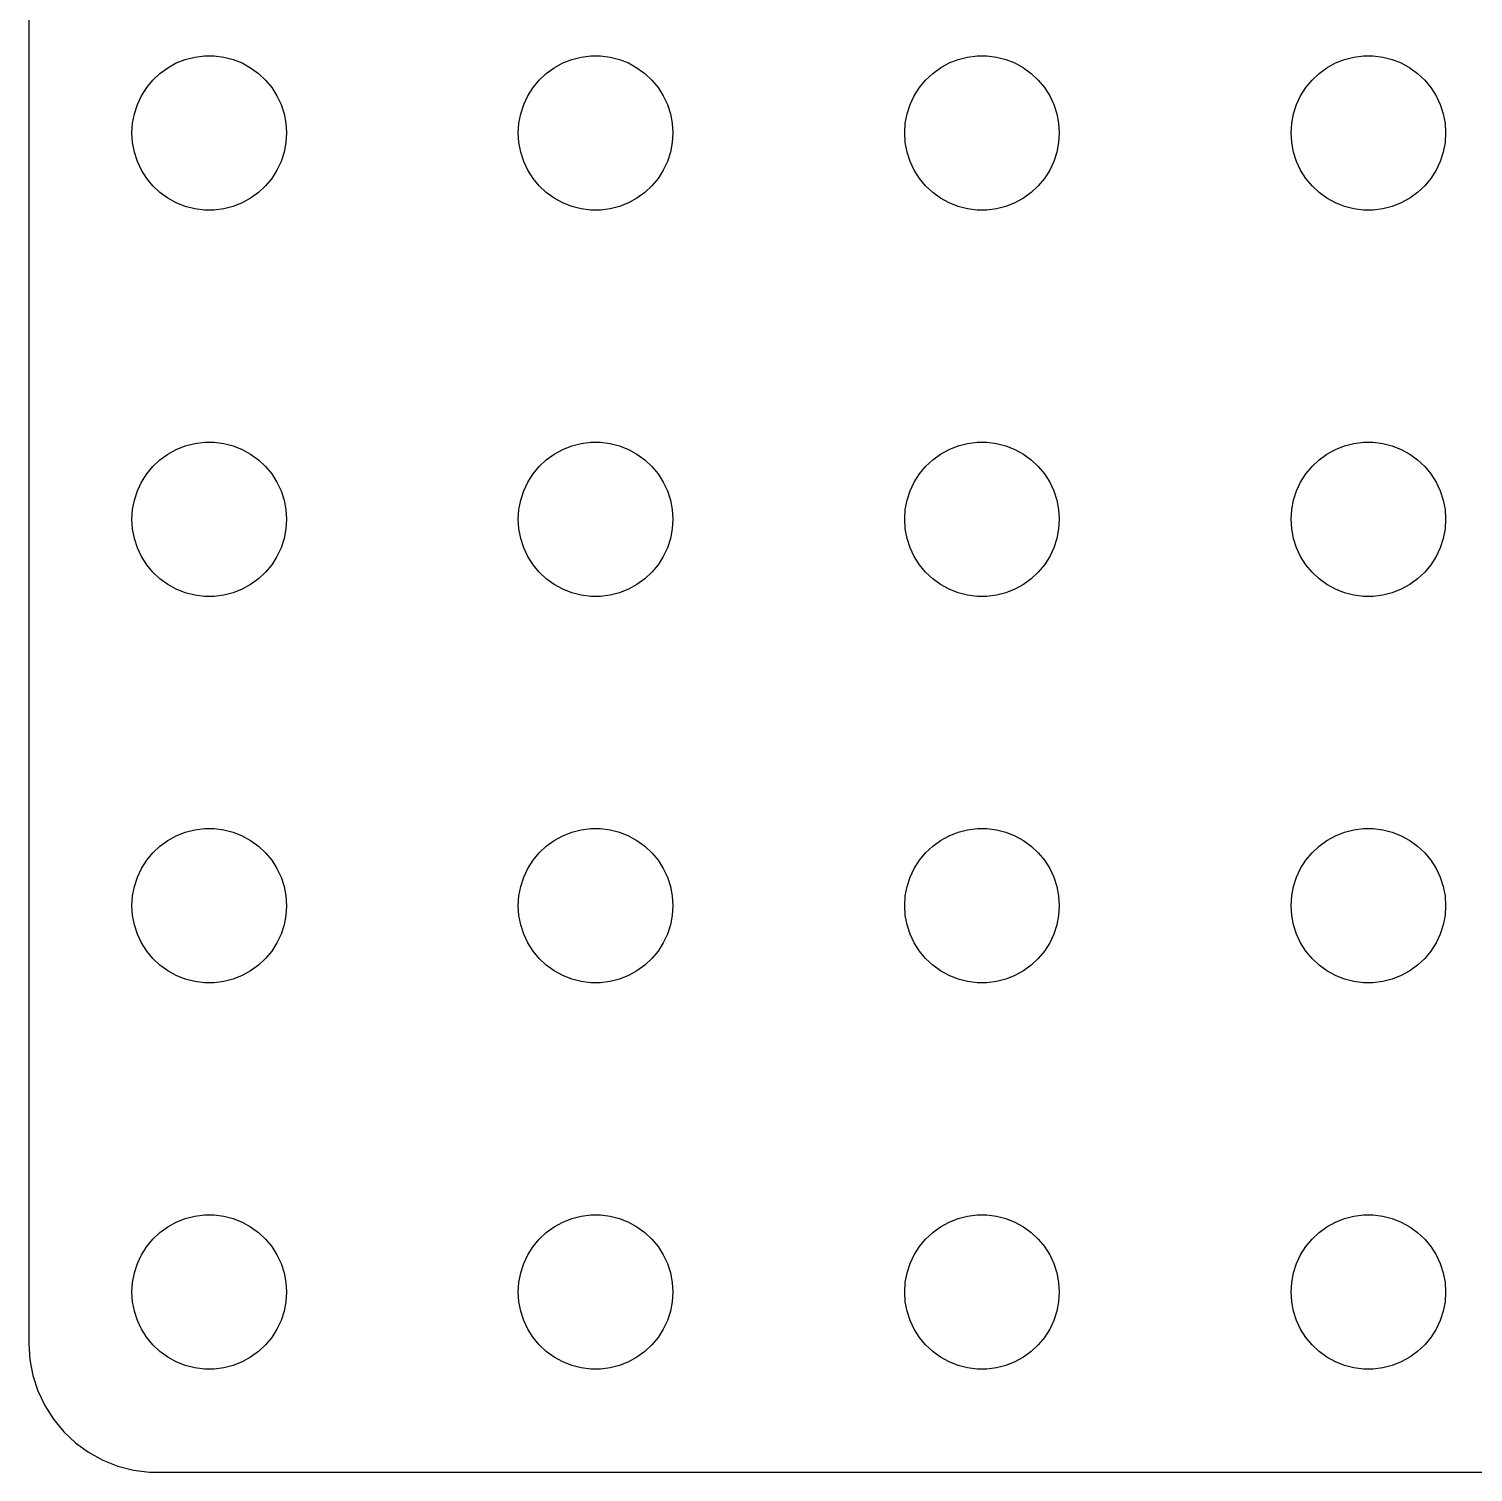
# Model space of a CAD drawing. Header units: metres. Extents: x -56 to 56, y -52 to 52.
# Drawn here: x -56 to -27.97, y -52.25 to -24.23 of the extents above; entities that cross this region are included whole.
import ezdxf

# ---------------------------------------------------------------- set-up
doc = ezdxf.new("R2010")
doc.units = ezdxf.units.M

msp = doc.modelspace()

# ---------------------------------------------------------------- linework, layer by layer
for p, q in [((-56, 49.75), (-56, -49.75)), ((-53.3037, -24.9835), (-53.1387, -24.8927)), ((-53.1387, -24.8927), (-52.9635, -24.8234)), ((-52.9635, -24.8234), (-52.7811, -24.7766)), ((-52.7811, -24.7766), (-52.5942, -24.753)), ((-52.5942, -24.753), (-52.4058, -24.753)), ((-52.4058, -24.753), (-52.2189, -24.7766)), ((-52.2189, -24.7766), (-52.0365, -24.8234)), ((-52.0365, -24.8234), (-51.8613, -24.8927)), ((-51.8613, -24.8927), (-51.6963, -24.9835)), ((-45.8037, -24.9835), (-45.6387, -24.8927)), ((-45.6387, -24.8927), (-45.4635, -24.8234)), ((-45.4635, -24.8234), (-45.2811, -24.7766)), ((-45.2811, -24.7766), (-45.0942, -24.753)), ((-45.0942, -24.753), (-44.9058, -24.753)), ((-44.9058, -24.753), (-44.7189, -24.7766)), ((-44.7189, -24.7766), (-44.5365, -24.8234)), ((-44.5365, -24.8234), (-44.3613, -24.8927)), ((-44.3613, -24.8927), (-44.1963, -24.9835)), ((-38.3037, -24.9835), (-38.1387, -24.8927)), ((-38.1387, -24.8927), (-37.9635, -24.8234)), ((-37.9635, -24.8234), (-37.7811, -24.7766)), ((-37.7811, -24.7766), (-37.5942, -24.753)), ((-37.5942, -24.753), (-37.4058, -24.753)), ((-37.4058, -24.753), (-37.2189, -24.7766)), ((-37.2189, -24.7766), (-37.0365, -24.8234)), ((-37.0365, -24.8234), (-36.8613, -24.8927)), ((-36.8613, -24.8927), (-36.6963, -24.9835)), ((-30.8037, -24.9835), (-30.6387, -24.8927)), ((-30.6387, -24.8927), (-30.4635, -24.8234)), ((-30.4635, -24.8234), (-30.2811, -24.7766)), ((-30.2811, -24.7766), (-30.0942, -24.753)), ((-30.0942, -24.753), (-29.9058, -24.753)), ((-29.9058, -24.753), (-29.7189, -24.7766)), ((-29.7189, -24.7766), (-29.5365, -24.8234)), ((-29.5365, -24.8234), (-29.3613, -24.8927)), ((-29.3613, -24.8927), (-29.1963, -24.9835)), ((-53.7135, -25.3683), (-53.5934, -25.2232)), ((-53.5934, -25.2232), (-53.4561, -25.0942)), ((-53.4561, -25.0942), (-53.3037, -24.9835)), ((-51.6963, -24.9835), (-51.5439, -25.0942)), ((-51.5439, -25.0942), (-51.4065, -25.2232)), ((-51.4065, -25.2232), (-51.2865, -25.3683)), ((-46.2135, -25.3683), (-46.0934, -25.2232)), ((-46.0934, -25.2232), (-45.9561, -25.0942)), ((-45.9561, -25.0942), (-45.8037, -24.9835)), ((-44.1963, -24.9835), (-44.0439, -25.0942)), ((-44.0439, -25.0942), (-43.9065, -25.2232)), ((-43.9065, -25.2232), (-43.7865, -25.3683)), ((-38.7135, -25.3683), (-38.5934, -25.2232)), ((-38.5934, -25.2232), (-38.4561, -25.0942)), ((-38.4561, -25.0942), (-38.3037, -24.9835)), ((-36.6963, -24.9835), (-36.5439, -25.0942)), ((-36.5439, -25.0942), (-36.4065, -25.2232)), ((-36.4065, -25.2232), (-36.2865, -25.3683)), ((-31.2135, -25.3683), (-31.0934, -25.2232)), ((-31.0934, -25.2232), (-30.9561, -25.0942)), ((-30.9561, -25.0942), (-30.8037, -24.9835)), ((-29.1963, -24.9835), (-29.0439, -25.0942)), ((-29.0439, -25.0942), (-28.9065, -25.2232)), ((-28.9065, -25.2232), (-28.7865, -25.3683)), ((-53.8145, -25.5274), (-53.7135, -25.3683)), ((-51.2865, -25.3683), (-51.1855, -25.5274)), ((-46.3145, -25.5274), (-46.2135, -25.3683)), ((-43.7865, -25.3683), (-43.6855, -25.5274)), ((-38.8145, -25.5274), (-38.7135, -25.3683)), ((-36.2865, -25.3683), (-36.1855, -25.5274)), ((-31.3145, -25.5274), (-31.2135, -25.3683)), ((-28.7865, -25.3683), (-28.6855, -25.5274)), ((-53.9529, -25.877), (-53.8947, -25.6978)), ((-53.8947, -25.6978), (-53.8145, -25.5274)), ((-51.1855, -25.5274), (-51.1053, -25.6978)), ((-51.1053, -25.6978), (-51.0471, -25.877)), ((-46.4529, -25.877), (-46.3947, -25.6978)), ((-46.3947, -25.6978), (-46.3145, -25.5274)), ((-43.6855, -25.5274), (-43.6053, -25.6978)), ((-43.6053, -25.6978), (-43.5471, -25.877)), ((-38.9529, -25.877), (-38.8947, -25.6978)), ((-38.8947, -25.6978), (-38.8145, -25.5274)), ((-36.1855, -25.5274), (-36.1053, -25.6978)), ((-36.1053, -25.6978), (-36.0471, -25.877)), ((-31.4529, -25.877), (-31.3947, -25.6978)), ((-31.3947, -25.6978), (-31.3145, -25.5274)), ((-28.6855, -25.5274), (-28.6053, -25.6978)), ((-28.6053, -25.6978), (-28.5471, -25.877)), ((-54, -26.25), (-53.9882, -26.062)), ((-53.9882, -26.062), (-53.9529, -25.877)), ((-51.0471, -25.877), (-51.0118, -26.062)), ((-51.0118, -26.062), (-51, -26.25)), ((-46.5, -26.25), (-46.4882, -26.062)), ((-46.4882, -26.062), (-46.4529, -25.877)), ((-43.5471, -25.877), (-43.5118, -26.062)), ((-43.5118, -26.062), (-43.5, -26.25)), ((-39, -26.25), (-38.9882, -26.062)), ((-38.9882, -26.062), (-38.9529, -25.877)), ((-36.0471, -25.877), (-36.0118, -26.062)), ((-36.0118, -26.062), (-36, -26.25)), ((-31.5, -26.25), (-31.4882, -26.062)), ((-31.4882, -26.062), (-31.4529, -25.877)), ((-28.5471, -25.877), (-28.5118, -26.062)), ((-28.5118, -26.062), (-28.5, -26.25)), ((-53.9882, -26.438), (-54, -26.25)), ((-51, -26.25), (-51.0118, -26.438)), ((-46.4882, -26.438), (-46.5, -26.25)), ((-43.5, -26.25), (-43.5118, -26.438)), ((-38.9882, -26.438), (-39, -26.25)), ((-36, -26.25), (-36.0118, -26.438)), ((-31.4882, -26.438), (-31.5, -26.25)), ((-28.5, -26.25), (-28.5118, -26.438)), ((-53.9529, -26.623), (-53.9882, -26.438)), ((-53.8947, -26.8022), (-53.9529, -26.623)), ((-51.0471, -26.623), (-51.1053, -26.8022)), ((-51.0118, -26.438), (-51.0471, -26.623)), ((-46.4529, -26.623), (-46.4882, -26.438)), ((-46.3947, -26.8022), (-46.4529, -26.623)), ((-43.5471, -26.623), (-43.6053, -26.8022)), ((-43.5118, -26.438), (-43.5471, -26.623)), ((-38.9529, -26.623), (-38.9882, -26.438)), ((-38.8947, -26.8022), (-38.9529, -26.623)), ((-36.0471, -26.623), (-36.1053, -26.8022)), ((-36.0118, -26.438), (-36.0471, -26.623)), ((-31.4529, -26.623), (-31.4882, -26.438)), ((-31.3947, -26.8022), (-31.4529, -26.623)), ((-28.5471, -26.623), (-28.6053, -26.8022)), ((-28.5118, -26.438), (-28.5471, -26.623)), ((-53.8145, -26.9726), (-53.8947, -26.8022)), ((-51.1053, -26.8022), (-51.1855, -26.9726)), ((-46.3145, -26.9726), (-46.3947, -26.8022)), ((-43.6053, -26.8022), (-43.6855, -26.9726)), ((-38.8145, -26.9726), (-38.8947, -26.8022)), ((-36.1053, -26.8022), (-36.1855, -26.9726)), ((-31.3145, -26.9726), (-31.3947, -26.8022)), ((-28.6053, -26.8022), (-28.6855, -26.9726)), ((-53.7135, -27.1317), (-53.8145, -26.9726)), ((-53.5934, -27.2768), (-53.7135, -27.1317)), ((-51.2865, -27.1317), (-51.4065, -27.2768)), ((-51.1855, -26.9726), (-51.2865, -27.1317)), ((-46.2135, -27.1317), (-46.3145, -26.9726)), ((-46.0934, -27.2768), (-46.2135, -27.1317)), ((-43.7865, -27.1317), (-43.9065, -27.2768)), ((-43.6855, -26.9726), (-43.7865, -27.1317)), ((-38.7135, -27.1317), (-38.8145, -26.9726)), ((-38.5934, -27.2768), (-38.7135, -27.1317)), ((-36.2865, -27.1317), (-36.4065, -27.2768)), ((-36.1855, -26.9726), (-36.2865, -27.1317)), ((-31.2135, -27.1317), (-31.3145, -26.9726)), ((-31.0934, -27.2768), (-31.2135, -27.1317)), ((-28.7865, -27.1317), (-28.9065, -27.2768)), ((-28.6855, -26.9726), (-28.7865, -27.1317)), ((-53.4561, -27.4058), (-53.5934, -27.2768)), ((-53.3037, -27.5165), (-53.4561, -27.4058)), ((-51.5439, -27.4058), (-51.6963, -27.5165)), ((-51.4065, -27.2768), (-51.5439, -27.4058)), ((-45.9561, -27.4058), (-46.0934, -27.2768)), ((-45.8037, -27.5165), (-45.9561, -27.4058)), ((-44.0439, -27.4058), (-44.1963, -27.5165)), ((-43.9065, -27.2768), (-44.0439, -27.4058)), ((-38.4561, -27.4058), (-38.5934, -27.2768)), ((-38.3037, -27.5165), (-38.4561, -27.4058)), ((-36.5439, -27.4058), (-36.6963, -27.5165)), ((-36.4065, -27.2768), (-36.5439, -27.4058)), ((-30.9561, -27.4058), (-31.0934, -27.2768)), ((-30.8037, -27.5165), (-30.9561, -27.4058)), ((-29.0439, -27.4058), (-29.1963, -27.5165)), ((-28.9065, -27.2768), (-29.0439, -27.4058)), ((-53.1387, -27.6072), (-53.3037, -27.5165)), ((-52.9635, -27.6766), (-53.1387, -27.6072)), ((-52.7811, -27.7234), (-52.9635, -27.6766)), ((-52.5942, -27.747), (-52.7811, -27.7234)), ((-52.4058, -27.747), (-52.5942, -27.747)), ((-52.2189, -27.7234), (-52.4058, -27.747)), ((-52.0365, -27.6766), (-52.2189, -27.7234)), ((-51.8613, -27.6072), (-52.0365, -27.6766)), ((-51.6963, -27.5165), (-51.8613, -27.6072)), ((-45.6387, -27.6072), (-45.8037, -27.5165)), ((-45.4635, -27.6766), (-45.6387, -27.6072)), ((-45.2811, -27.7234), (-45.4635, -27.6766)), ((-45.0942, -27.747), (-45.2811, -27.7234)), ((-44.9058, -27.747), (-45.0942, -27.747)), ((-44.7189, -27.7234), (-44.9058, -27.747)), ((-44.5365, -27.6766), (-44.7189, -27.7234)), ((-44.3613, -27.6072), (-44.5365, -27.6766)), ((-44.1963, -27.5165), (-44.3613, -27.6072)), ((-38.1387, -27.6072), (-38.3037, -27.5165)), ((-37.9635, -27.6766), (-38.1387, -27.6072)), ((-37.7811, -27.7234), (-37.9635, -27.6766)), ((-37.5942, -27.747), (-37.7811, -27.7234)), ((-37.4058, -27.747), (-37.5942, -27.747)), ((-37.2189, -27.7234), (-37.4058, -27.747)), ((-37.0365, -27.6766), (-37.2189, -27.7234)), ((-36.8613, -27.6072), (-37.0365, -27.6766)), ((-36.6963, -27.5165), (-36.8613, -27.6072)), ((-30.6387, -27.6072), (-30.8037, -27.5165)), ((-30.4635, -27.6766), (-30.6387, -27.6072)), ((-30.2811, -27.7234), (-30.4635, -27.6766)), ((-30.0942, -27.747), (-30.2811, -27.7234)), ((-29.9058, -27.747), (-30.0942, -27.747)), ((-29.7189, -27.7234), (-29.9058, -27.747)), ((-29.5365, -27.6766), (-29.7189, -27.7234)), ((-29.3613, -27.6072), (-29.5365, -27.6766)), ((-29.1963, -27.5165), (-29.3613, -27.6072)), ((-53.4561, -32.5942), (-53.3037, -32.4835)), ((-53.3037, -32.4835), (-53.1387, -32.3928)), ((-53.1387, -32.3928), (-52.9635, -32.3234)), ((-52.9635, -32.3234), (-52.7811, -32.2766)), ((-52.7811, -32.2766), (-52.5942, -32.253)), ((-52.5942, -32.253), (-52.4058, -32.253)), ((-52.4058, -32.253), (-52.2189, -32.2766)), ((-52.2189, -32.2766), (-52.0365, -32.3234)), ((-52.0365, -32.3234), (-51.8613, -32.3928)), ((-51.8613, -32.3928), (-51.6963, -32.4835)), ((-51.6963, -32.4835), (-51.5439, -32.5942)), ((-45.9561, -32.5942), (-45.8037, -32.4835)), ((-45.8037, -32.4835), (-45.6387, -32.3928)), ((-45.6387, -32.3928), (-45.4635, -32.3234)), ((-45.4635, -32.3234), (-45.2811, -32.2766)), ((-45.2811, -32.2766), (-45.0942, -32.253)), ((-45.0942, -32.253), (-44.9058, -32.253)), ((-44.9058, -32.253), (-44.7189, -32.2766)), ((-44.7189, -32.2766), (-44.5365, -32.3234)), ((-44.5365, -32.3234), (-44.3613, -32.3928)), ((-44.3613, -32.3928), (-44.1963, -32.4835)), ((-44.1963, -32.4835), (-44.0439, -32.5942)), ((-38.4561, -32.5942), (-38.3037, -32.4835)), ((-38.3037, -32.4835), (-38.1387, -32.3928)), ((-38.1387, -32.3928), (-37.9635, -32.3234)), ((-37.9635, -32.3234), (-37.7811, -32.2766)), ((-37.7811, -32.2766), (-37.5942, -32.253)), ((-37.5942, -32.253), (-37.4058, -32.253)), ((-37.4058, -32.253), (-37.2189, -32.2766)), ((-37.2189, -32.2766), (-37.0365, -32.3234)), ((-37.0365, -32.3234), (-36.8613, -32.3928)), ((-36.8613, -32.3928), (-36.6963, -32.4835)), ((-36.6963, -32.4835), (-36.5439, -32.5942)), ((-30.9561, -32.5942), (-30.8037, -32.4835)), ((-30.8037, -32.4835), (-30.6387, -32.3928)), ((-30.6387, -32.3928), (-30.4635, -32.3234)), ((-30.4635, -32.3234), (-30.2811, -32.2766)), ((-30.2811, -32.2766), (-30.0942, -32.253)), ((-30.0942, -32.253), (-29.9058, -32.253)), ((-29.9058, -32.253), (-29.7189, -32.2766)), ((-29.7189, -32.2766), (-29.5365, -32.3234)), ((-29.5365, -32.3234), (-29.3613, -32.3928)), ((-29.3613, -32.3928), (-29.1963, -32.4835)), ((-29.1963, -32.4835), (-29.0439, -32.5942)), ((-53.7135, -32.8683), (-53.5934, -32.7232)), ((-53.5934, -32.7232), (-53.4561, -32.5942)), ((-51.5439, -32.5942), (-51.4065, -32.7232)), ((-51.4065, -32.7232), (-51.2865, -32.8683)), ((-46.2135, -32.8683), (-46.0934, -32.7232)), ((-46.0934, -32.7232), (-45.9561, -32.5942)), ((-44.0439, -32.5942), (-43.9065, -32.7232)), ((-43.9065, -32.7232), (-43.7865, -32.8683)), ((-38.7135, -32.8683), (-38.5934, -32.7232)), ((-38.5934, -32.7232), (-38.4561, -32.5942)), ((-36.5439, -32.5942), (-36.4065, -32.7232)), ((-36.4065, -32.7232), (-36.2865, -32.8683)), ((-31.2135, -32.8683), (-31.0934, -32.7232)), ((-31.0934, -32.7232), (-30.9561, -32.5942)), ((-29.0439, -32.5942), (-28.9065, -32.7232)), ((-28.9065, -32.7232), (-28.7865, -32.8683)), ((-53.8947, -33.1978), (-53.8145, -33.0274)), ((-53.8145, -33.0274), (-53.7135, -32.8683)), ((-51.2865, -32.8683), (-51.1855, -33.0274)), ((-51.1855, -33.0274), (-51.1053, -33.1978)), ((-46.3947, -33.1978), (-46.3145, -33.0274)), ((-46.3145, -33.0274), (-46.2135, -32.8683)), ((-43.7865, -32.8683), (-43.6855, -33.0274)), ((-43.6855, -33.0274), (-43.6053, -33.1978)), ((-38.8947, -33.1978), (-38.8145, -33.0274)), ((-38.8145, -33.0274), (-38.7135, -32.8683)), ((-36.2865, -32.8683), (-36.1855, -33.0274)), ((-36.1855, -33.0274), (-36.1053, -33.1978)), ((-31.3947, -33.1978), (-31.3145, -33.0274)), ((-31.3145, -33.0274), (-31.2135, -32.8683)), ((-28.7865, -32.8683), (-28.6855, -33.0274)), ((-28.6855, -33.0274), (-28.6053, -33.1978)), ((-53.9529, -33.377), (-53.8947, -33.1978)), ((-51.1053, -33.1978), (-51.0471, -33.377)), ((-46.4529, -33.377), (-46.3947, -33.1978)), ((-43.6053, -33.1978), (-43.5471, -33.377)), ((-38.9529, -33.377), (-38.8947, -33.1978)), ((-36.1053, -33.1978), (-36.0471, -33.377)), ((-31.4529, -33.377), (-31.3947, -33.1978)), ((-28.6053, -33.1978), (-28.5471, -33.377)), ((-54, -33.75), (-53.9882, -33.562)), ((-53.9882, -33.562), (-53.9529, -33.377)), ((-51.0471, -33.377), (-51.0118, -33.562)), ((-51.0118, -33.562), (-51, -33.75)), ((-46.5, -33.75), (-46.4882, -33.562)), ((-46.4882, -33.562), (-46.4529, -33.377)), ((-43.5471, -33.377), (-43.5118, -33.562)), ((-43.5118, -33.562), (-43.5, -33.75)), ((-39, -33.75), (-38.9882, -33.562)), ((-38.9882, -33.562), (-38.9529, -33.377)), ((-36.0471, -33.377), (-36.0118, -33.562)), ((-36.0118, -33.562), (-36, -33.75)), ((-31.5, -33.75), (-31.4882, -33.562)), ((-31.4882, -33.562), (-31.4529, -33.377)), ((-28.5471, -33.377), (-28.5118, -33.562)), ((-28.5118, -33.562), (-28.5, -33.75)), ((-53.9882, -33.938), (-54, -33.75)), ((-51, -33.75), (-51.0118, -33.938)), ((-46.4882, -33.938), (-46.5, -33.75)), ((-43.5, -33.75), (-43.5118, -33.938)), ((-38.9882, -33.938), (-39, -33.75)), ((-36, -33.75), (-36.0118, -33.938)), ((-31.4882, -33.938), (-31.5, -33.75)), ((-28.5, -33.75), (-28.5118, -33.938)), ((-53.9529, -34.123), (-53.9882, -33.938)), ((-53.8947, -34.3022), (-53.9529, -34.123)), ((-51.0471, -34.123), (-51.1053, -34.3022)), ((-51.0118, -33.938), (-51.0471, -34.123)), ((-46.4529, -34.123), (-46.4882, -33.938)), ((-46.3947, -34.3022), (-46.4529, -34.123)), ((-43.5471, -34.123), (-43.6053, -34.3022)), ((-43.5118, -33.938), (-43.5471, -34.123)), ((-38.9529, -34.123), (-38.9882, -33.938)), ((-38.8947, -34.3022), (-38.9529, -34.123)), ((-36.0471, -34.123), (-36.1053, -34.3022)), ((-36.0118, -33.938), (-36.0471, -34.123)), ((-31.4529, -34.123), (-31.4882, -33.938)), ((-31.3947, -34.3022), (-31.4529, -34.123)), ((-28.5471, -34.123), (-28.6053, -34.3022)), ((-28.5118, -33.938), (-28.5471, -34.123)), ((-53.8145, -34.4726), (-53.8947, -34.3022)), ((-53.7135, -34.6317), (-53.8145, -34.4726)), ((-51.1855, -34.4726), (-51.2865, -34.6317)), ((-51.1053, -34.3022), (-51.1855, -34.4726)), ((-46.3145, -34.4726), (-46.3947, -34.3022)), ((-46.2135, -34.6317), (-46.3145, -34.4726)), ((-43.6855, -34.4726), (-43.7865, -34.6317)), ((-43.6053, -34.3022), (-43.6855, -34.4726)), ((-38.8145, -34.4726), (-38.8947, -34.3022)), ((-38.7135, -34.6317), (-38.8145, -34.4726)), ((-36.1855, -34.4726), (-36.2865, -34.6317)), ((-36.1053, -34.3022), (-36.1855, -34.4726)), ((-31.3145, -34.4726), (-31.3947, -34.3022)), ((-31.2135, -34.6317), (-31.3145, -34.4726)), ((-28.6855, -34.4726), (-28.7865, -34.6317)), ((-28.6053, -34.3022), (-28.6855, -34.4726)), ((-53.5934, -34.7768), (-53.7135, -34.6317)), ((-51.2865, -34.6317), (-51.4065, -34.7768)), ((-46.0934, -34.7768), (-46.2135, -34.6317)), ((-43.7865, -34.6317), (-43.9065, -34.7768)), ((-38.5934, -34.7768), (-38.7135, -34.6317)), ((-36.2865, -34.6317), (-36.4065, -34.7768)), ((-31.0934, -34.7768), (-31.2135, -34.6317)), ((-28.7865, -34.6317), (-28.9065, -34.7768)), ((-53.4561, -34.9058), (-53.5934, -34.7768)), ((-53.3037, -35.0165), (-53.4561, -34.9058)), ((-53.1387, -35.1072), (-53.3037, -35.0165)), ((-51.6963, -35.0165), (-51.8613, -35.1072)), ((-51.5439, -34.9058), (-51.6963, -35.0165)), ((-51.4065, -34.7768), (-51.5439, -34.9058)), ((-45.9561, -34.9058), (-46.0934, -34.7768)), ((-45.8037, -35.0165), (-45.9561, -34.9058)), ((-45.6387, -35.1072), (-45.8037, -35.0165)), ((-44.1963, -35.0165), (-44.3613, -35.1072)), ((-44.0439, -34.9058), (-44.1963, -35.0165)), ((-43.9065, -34.7768), (-44.0439, -34.9058)), ((-38.4561, -34.9058), (-38.5934, -34.7768)), ((-38.3037, -35.0165), (-38.4561, -34.9058)), ((-38.1387, -35.1072), (-38.3037, -35.0165)), ((-36.6963, -35.0165), (-36.8613, -35.1072)), ((-36.5439, -34.9058), (-36.6963, -35.0165)), ((-36.4065, -34.7768), (-36.5439, -34.9058)), ((-30.9561, -34.9058), (-31.0934, -34.7768)), ((-30.8037, -35.0165), (-30.9561, -34.9058)), ((-30.6387, -35.1072), (-30.8037, -35.0165)), ((-29.1963, -35.0165), (-29.3613, -35.1072)), ((-29.0439, -34.9058), (-29.1963, -35.0165)), ((-28.9065, -34.7768), (-29.0439, -34.9058)), ((-52.9635, -35.1766), (-53.1387, -35.1072)), ((-52.7811, -35.2234), (-52.9635, -35.1766)), ((-52.5942, -35.247), (-52.7811, -35.2234)), ((-52.4058, -35.247), (-52.5942, -35.247)), ((-52.2189, -35.2234), (-52.4058, -35.247)), ((-52.0365, -35.1766), (-52.2189, -35.2234)), ((-51.8613, -35.1072), (-52.0365, -35.1766)), ((-45.4635, -35.1766), (-45.6387, -35.1072)), ((-45.2811, -35.2234), (-45.4635, -35.1766)), ((-45.0942, -35.247), (-45.2811, -35.2234)), ((-44.9058, -35.247), (-45.0942, -35.247)), ((-44.7189, -35.2234), (-44.9058, -35.247)), ((-44.5365, -35.1766), (-44.7189, -35.2234)), ((-44.3613, -35.1072), (-44.5365, -35.1766)), ((-37.9635, -35.1766), (-38.1387, -35.1072)), ((-37.7811, -35.2234), (-37.9635, -35.1766)), ((-37.5942, -35.247), (-37.7811, -35.2234)), ((-37.4058, -35.247), (-37.5942, -35.247)), ((-37.2189, -35.2234), (-37.4058, -35.247)), ((-37.0365, -35.1766), (-37.2189, -35.2234)), ((-36.8613, -35.1072), (-37.0365, -35.1766)), ((-30.4635, -35.1766), (-30.6387, -35.1072)), ((-30.2811, -35.2234), (-30.4635, -35.1766)), ((-30.0942, -35.247), (-30.2811, -35.2234)), ((-29.9058, -35.247), (-30.0942, -35.247)), ((-29.7189, -35.2234), (-29.9058, -35.247)), ((-29.5365, -35.1766), (-29.7189, -35.2234)), ((-29.3613, -35.1072), (-29.5365, -35.1766)), ((-52.9635, -39.8234), (-52.7811, -39.7766)), ((-52.7811, -39.7766), (-52.5942, -39.753)), ((-52.5942, -39.753), (-52.4058, -39.753)), ((-52.4058, -39.753), (-52.2189, -39.7766)), ((-52.2189, -39.7766), (-52.0365, -39.8234)), ((-45.4635, -39.8234), (-45.2811, -39.7766)), ((-45.2811, -39.7766), (-45.0942, -39.753)), ((-45.0942, -39.753), (-44.9058, -39.753)), ((-44.9058, -39.753), (-44.7189, -39.7766)), ((-44.7189, -39.7766), (-44.5365, -39.8234)), ((-37.9635, -39.8234), (-37.7811, -39.7766)), ((-37.7811, -39.7766), (-37.5942, -39.753)), ((-37.5942, -39.753), (-37.4058, -39.753)), ((-37.4058, -39.753), (-37.2189, -39.7766)), ((-37.2189, -39.7766), (-37.0365, -39.8234)), ((-30.4635, -39.8234), (-30.2811, -39.7766)), ((-30.2811, -39.7766), (-30.0942, -39.753)), ((-30.0942, -39.753), (-29.9058, -39.753)), ((-29.9058, -39.753), (-29.7189, -39.7766)), ((-29.7189, -39.7766), (-29.5365, -39.8234)), ((-53.4561, -40.0942), (-53.3037, -39.9835)), ((-53.3037, -39.9835), (-53.1387, -39.8928)), ((-53.1387, -39.8928), (-52.9635, -39.8234)), ((-52.0365, -39.8234), (-51.8613, -39.8928)), ((-51.8613, -39.8928), (-51.6963, -39.9835)), ((-51.6963, -39.9835), (-51.5439, -40.0942)), ((-45.9561, -40.0942), (-45.8037, -39.9835)), ((-45.8037, -39.9835), (-45.6387, -39.8928)), ((-45.6387, -39.8928), (-45.4635, -39.8234)), ((-44.5365, -39.8234), (-44.3613, -39.8928)), ((-44.3613, -39.8928), (-44.1963, -39.9835)), ((-44.1963, -39.9835), (-44.0439, -40.0942)), ((-38.4561, -40.0942), (-38.3037, -39.9835)), ((-38.3037, -39.9835), (-38.1387, -39.8928)), ((-38.1387, -39.8928), (-37.9635, -39.8234)), ((-37.0365, -39.8234), (-36.8613, -39.8928)), ((-36.8613, -39.8928), (-36.6963, -39.9835)), ((-36.6963, -39.9835), (-36.5439, -40.0942)), ((-30.9561, -40.0942), (-30.8037, -39.9835)), ((-30.8037, -39.9835), (-30.6387, -39.8928)), ((-30.6387, -39.8928), (-30.4635, -39.8234)), ((-29.5365, -39.8234), (-29.3613, -39.8928)), ((-29.3613, -39.8928), (-29.1963, -39.9835)), ((-29.1963, -39.9835), (-29.0439, -40.0942)), ((-53.8145, -40.5274), (-53.7135, -40.3683)), ((-53.7135, -40.3683), (-53.5934, -40.2232)), ((-53.5934, -40.2232), (-53.4561, -40.0942)), ((-51.5439, -40.0942), (-51.4065, -40.2232)), ((-51.4065, -40.2232), (-51.2865, -40.3683)), ((-51.2865, -40.3683), (-51.1855, -40.5274)), ((-46.3145, -40.5274), (-46.2135, -40.3683)), ((-46.2135, -40.3683), (-46.0934, -40.2232)), ((-46.0934, -40.2232), (-45.9561, -40.0942)), ((-44.0439, -40.0942), (-43.9065, -40.2232)), ((-43.9065, -40.2232), (-43.7865, -40.3683)), ((-43.7865, -40.3683), (-43.6855, -40.5274)), ((-38.8145, -40.5274), (-38.7135, -40.3683)), ((-38.7135, -40.3683), (-38.5934, -40.2232)), ((-38.5934, -40.2232), (-38.4561, -40.0942)), ((-36.5439, -40.0942), (-36.4065, -40.2232)), ((-36.4065, -40.2232), (-36.2865, -40.3683)), ((-36.2865, -40.3683), (-36.1855, -40.5274)), ((-31.3145, -40.5274), (-31.2135, -40.3683)), ((-31.2135, -40.3683), (-31.0934, -40.2232)), ((-31.0934, -40.2232), (-30.9561, -40.0942)), ((-29.0439, -40.0942), (-28.9065, -40.2232)), ((-28.9065, -40.2232), (-28.7865, -40.3683)), ((-28.7865, -40.3683), (-28.6855, -40.5274)), ((-53.8947, -40.6978), (-53.8145, -40.5274)), ((-51.1855, -40.5274), (-51.1053, -40.6978)), ((-46.3947, -40.6978), (-46.3145, -40.5274)), ((-43.6855, -40.5274), (-43.6053, -40.6978)), ((-38.8947, -40.6978), (-38.8145, -40.5274)), ((-36.1855, -40.5274), (-36.1053, -40.6978)), ((-31.3947, -40.6978), (-31.3145, -40.5274)), ((-28.6855, -40.5274), (-28.6053, -40.6978)), ((-53.9882, -41.062), (-53.9529, -40.877)), ((-53.9529, -40.877), (-53.8947, -40.6978)), ((-51.1053, -40.6978), (-51.0471, -40.877)), ((-51.0471, -40.877), (-51.0118, -41.062)), ((-46.4882, -41.062), (-46.4529, -40.877)), ((-46.4529, -40.877), (-46.3947, -40.6978)), ((-43.6053, -40.6978), (-43.5471, -40.877)), ((-43.5471, -40.877), (-43.5118, -41.062)), ((-38.9882, -41.062), (-38.9529, -40.877)), ((-38.9529, -40.877), (-38.8947, -40.6978)), ((-36.1053, -40.6978), (-36.0471, -40.877)), ((-36.0471, -40.877), (-36.0118, -41.062)), ((-31.4882, -41.062), (-31.4529, -40.877)), ((-31.4529, -40.877), (-31.3947, -40.6978)), ((-28.6053, -40.6978), (-28.5471, -40.877)), ((-28.5471, -40.877), (-28.5118, -41.062)), ((-54, -41.25), (-53.9882, -41.062)), ((-51.0118, -41.062), (-51, -41.25)), ((-46.5, -41.25), (-46.4882, -41.062)), ((-43.5118, -41.062), (-43.5, -41.25)), ((-39, -41.25), (-38.9882, -41.062)), ((-36.0118, -41.062), (-36, -41.25)), ((-31.5, -41.25), (-31.4882, -41.062)), ((-28.5118, -41.062), (-28.5, -41.25)), ((-53.9882, -41.438), (-54, -41.25)), ((-53.9529, -41.623), (-53.9882, -41.438)), ((-51.0118, -41.438), (-51.0471, -41.623)), ((-51, -41.25), (-51.0118, -41.438)), ((-46.4882, -41.438), (-46.5, -41.25)), ((-46.4529, -41.623), (-46.4882, -41.438)), ((-43.5118, -41.438), (-43.5471, -41.623)), ((-43.5, -41.25), (-43.5118, -41.438)), ((-38.9882, -41.438), (-39, -41.25)), ((-38.9529, -41.623), (-38.9882, -41.438)), ((-36.0118, -41.438), (-36.0471, -41.623)), ((-36, -41.25), (-36.0118, -41.438)), ((-31.4882, -41.438), (-31.5, -41.25)), ((-31.4529, -41.623), (-31.4882, -41.438)), ((-28.5118, -41.438), (-28.5471, -41.623)), ((-28.5, -41.25), (-28.5118, -41.438)), ((-53.8947, -41.8022), (-53.9529, -41.623)), ((-51.0471, -41.623), (-51.1053, -41.8022)), ((-46.3947, -41.8022), (-46.4529, -41.623)), ((-43.5471, -41.623), (-43.6053, -41.8022)), ((-38.8947, -41.8022), (-38.9529, -41.623)), ((-36.0471, -41.623), (-36.1053, -41.8022)), ((-31.3947, -41.8022), (-31.4529, -41.623)), ((-28.5471, -41.623), (-28.6053, -41.8022)), ((-53.8145, -41.9726), (-53.8947, -41.8022)), ((-53.7135, -42.1317), (-53.8145, -41.9726)), ((-51.1855, -41.9726), (-51.2865, -42.1317)), ((-51.1053, -41.8022), (-51.1855, -41.9726)), ((-46.3145, -41.9726), (-46.3947, -41.8022)), ((-46.2135, -42.1317), (-46.3145, -41.9726)), ((-43.6855, -41.9726), (-43.7865, -42.1317)), ((-43.6053, -41.8022), (-43.6855, -41.9726)), ((-38.8145, -41.9726), (-38.8947, -41.8022)), ((-38.7135, -42.1317), (-38.8145, -41.9726)), ((-36.1855, -41.9726), (-36.2865, -42.1317)), ((-36.1053, -41.8022), (-36.1855, -41.9726)), ((-31.3145, -41.9726), (-31.3947, -41.8022)), ((-31.2135, -42.1317), (-31.3145, -41.9726)), ((-28.6855, -41.9726), (-28.7865, -42.1317)), ((-28.6053, -41.8022), (-28.6855, -41.9726)), ((-53.5934, -42.2768), (-53.7135, -42.1317)), ((-53.4561, -42.4058), (-53.5934, -42.2768)), ((-51.4065, -42.2768), (-51.5439, -42.4058)), ((-51.2865, -42.1317), (-51.4065, -42.2768)), ((-46.0934, -42.2768), (-46.2135, -42.1317)), ((-45.9561, -42.4058), (-46.0934, -42.2768)), ((-43.9065, -42.2768), (-44.0439, -42.4058)), ((-43.7865, -42.1317), (-43.9065, -42.2768)), ((-38.5934, -42.2768), (-38.7135, -42.1317)), ((-38.4561, -42.4058), (-38.5934, -42.2768)), ((-36.4065, -42.2768), (-36.5439, -42.4058)), ((-36.2865, -42.1317), (-36.4065, -42.2768)), ((-31.0934, -42.2768), (-31.2135, -42.1317)), ((-30.9561, -42.4058), (-31.0934, -42.2768)), ((-28.9065, -42.2768), (-29.0439, -42.4058)), ((-28.7865, -42.1317), (-28.9065, -42.2768)), ((-53.3037, -42.5165), (-53.4561, -42.4058)), ((-53.1387, -42.6072), (-53.3037, -42.5165)), ((-52.9635, -42.6766), (-53.1387, -42.6072)), ((-51.8613, -42.6072), (-52.0365, -42.6766)), ((-51.6963, -42.5165), (-51.8613, -42.6072)), ((-51.5439, -42.4058), (-51.6963, -42.5165)), ((-45.8037, -42.5165), (-45.9561, -42.4058)), ((-45.6387, -42.6072), (-45.8037, -42.5165)), ((-45.4635, -42.6766), (-45.6387, -42.6072)), ((-44.3613, -42.6072), (-44.5365, -42.6766)), ((-44.1963, -42.5165), (-44.3613, -42.6072)), ((-44.0439, -42.4058), (-44.1963, -42.5165)), ((-38.3037, -42.5165), (-38.4561, -42.4058)), ((-38.1387, -42.6072), (-38.3037, -42.5165)), ((-37.9635, -42.6766), (-38.1387, -42.6072)), ((-36.8613, -42.6072), (-37.0365, -42.6766)), ((-36.6963, -42.5165), (-36.8613, -42.6072)), ((-36.5439, -42.4058), (-36.6963, -42.5165)), ((-30.8037, -42.5165), (-30.9561, -42.4058)), ((-30.6387, -42.6072), (-30.8037, -42.5165)), ((-30.4635, -42.6766), (-30.6387, -42.6072)), ((-29.3613, -42.6072), (-29.5365, -42.6766)), ((-29.1963, -42.5165), (-29.3613, -42.6072)), ((-29.0439, -42.4058), (-29.1963, -42.5165)), ((-52.7811, -42.7234), (-52.9635, -42.6766)), ((-52.5942, -42.747), (-52.7811, -42.7234)), ((-52.4058, -42.747), (-52.5942, -42.747)), ((-52.2189, -42.7234), (-52.4058, -42.747)), ((-52.0365, -42.6766), (-52.2189, -42.7234)), ((-45.2811, -42.7234), (-45.4635, -42.6766)), ((-45.0942, -42.747), (-45.2811, -42.7234)), ((-44.9058, -42.747), (-45.0942, -42.747)), ((-44.7189, -42.7234), (-44.9058, -42.747)), ((-44.5365, -42.6766), (-44.7189, -42.7234)), ((-37.7811, -42.7234), (-37.9635, -42.6766)), ((-37.5942, -42.747), (-37.7811, -42.7234)), ((-37.4058, -42.747), (-37.5942, -42.747)), ((-37.2189, -42.7234), (-37.4058, -42.747)), ((-37.0365, -42.6766), (-37.2189, -42.7234)), ((-30.2811, -42.7234), (-30.4635, -42.6766)), ((-30.0942, -42.747), (-30.2811, -42.7234)), ((-29.9058, -42.747), (-30.0942, -42.747)), ((-29.7189, -42.7234), (-29.9058, -42.747)), ((-29.5365, -42.6766), (-29.7189, -42.7234)), ((-53.1387, -47.3928), (-52.9635, -47.3234)), ((-52.9635, -47.3234), (-52.7811, -47.2766)), ((-52.7811, -47.2766), (-52.5942, -47.253)), ((-52.5942, -47.253), (-52.4058, -47.253)), ((-52.4058, -47.253), (-52.2189, -47.2766)), ((-52.2189, -47.2766), (-52.0365, -47.3234)), ((-52.0365, -47.3234), (-51.8613, -47.3928)), ((-45.6387, -47.3928), (-45.4635, -47.3234)), ((-45.4635, -47.3234), (-45.2811, -47.2766)), ((-45.2811, -47.2766), (-45.0942, -47.253)), ((-45.0942, -47.253), (-44.9058, -47.253)), ((-44.9058, -47.253), (-44.7189, -47.2766)), ((-44.7189, -47.2766), (-44.5365, -47.3234)), ((-44.5365, -47.3234), (-44.3613, -47.3928)), ((-38.1387, -47.3928), (-37.9635, -47.3234)), ((-37.9635, -47.3234), (-37.7811, -47.2766)), ((-37.7811, -47.2766), (-37.5942, -47.253)), ((-37.5942, -47.253), (-37.4058, -47.253)), ((-37.4058, -47.253), (-37.2189, -47.2766)), ((-37.2189, -47.2766), (-37.0365, -47.3234)), ((-37.0365, -47.3234), (-36.8613, -47.3928)), ((-30.6387, -47.3928), (-30.4635, -47.3234)), ((-30.4635, -47.3234), (-30.2811, -47.2766)), ((-30.2811, -47.2766), (-30.0942, -47.253)), ((-30.0942, -47.253), (-29.9058, -47.253)), ((-29.9058, -47.253), (-29.7189, -47.2766)), ((-29.7189, -47.2766), (-29.5365, -47.3234)), ((-29.5365, -47.3234), (-29.3613, -47.3928)), ((-53.5934, -47.7232), (-53.4561, -47.5942)), ((-53.4561, -47.5942), (-53.3037, -47.4835)), ((-53.3037, -47.4835), (-53.1387, -47.3928)), ((-51.8613, -47.3928), (-51.6963, -47.4835)), ((-51.6963, -47.4835), (-51.5439, -47.5942)), ((-51.5439, -47.5942), (-51.4065, -47.7232)), ((-46.0934, -47.7232), (-45.9561, -47.5942)), ((-45.9561, -47.5942), (-45.8037, -47.4835)), ((-45.8037, -47.4835), (-45.6387, -47.3928)), ((-44.3613, -47.3928), (-44.1963, -47.4835)), ((-44.1963, -47.4835), (-44.0439, -47.5942)), ((-44.0439, -47.5942), (-43.9065, -47.7232)), ((-38.5934, -47.7232), (-38.4561, -47.5942)), ((-38.4561, -47.5942), (-38.3037, -47.4835)), ((-38.3037, -47.4835), (-38.1387, -47.3928)), ((-36.8613, -47.3928), (-36.6963, -47.4835)), ((-36.6963, -47.4835), (-36.5439, -47.5942)), ((-36.5439, -47.5942), (-36.4065, -47.7232)), ((-31.0934, -47.7232), (-30.9561, -47.5942)), ((-30.9561, -47.5942), (-30.8037, -47.4835)), ((-30.8037, -47.4835), (-30.6387, -47.3928)), ((-29.3613, -47.3928), (-29.1963, -47.4835)), ((-29.1963, -47.4835), (-29.0439, -47.5942)), ((-29.0439, -47.5942), (-28.9065, -47.7232)), ((-53.8145, -48.0274), (-53.7135, -47.8683)), ((-53.7135, -47.8683), (-53.5934, -47.7232)), ((-51.4065, -47.7232), (-51.2865, -47.8683)), ((-51.2865, -47.8683), (-51.1855, -48.0274)), ((-46.3145, -48.0274), (-46.2135, -47.8683)), ((-46.2135, -47.8683), (-46.0934, -47.7232)), ((-43.9065, -47.7232), (-43.7865, -47.8683)), ((-43.7865, -47.8683), (-43.6855, -48.0274)), ((-38.8145, -48.0274), (-38.7135, -47.8683)), ((-38.7135, -47.8683), (-38.5934, -47.7232)), ((-36.4065, -47.7232), (-36.2865, -47.8683)), ((-36.2865, -47.8683), (-36.1855, -48.0274)), ((-31.3145, -48.0274), (-31.2135, -47.8683)), ((-31.2135, -47.8683), (-31.0934, -47.7232)), ((-28.9065, -47.7232), (-28.7865, -47.8683)), ((-28.7865, -47.8683), (-28.6855, -48.0274)), ((-53.9529, -48.377), (-53.8947, -48.1978)), ((-53.8947, -48.1978), (-53.8145, -48.0274)), ((-51.1855, -48.0274), (-51.1053, -48.1978)), ((-51.1053, -48.1978), (-51.0471, -48.377)), ((-46.4529, -48.377), (-46.3947, -48.1978)), ((-46.3947, -48.1978), (-46.3145, -48.0274)), ((-43.6855, -48.0274), (-43.6053, -48.1978)), ((-43.6053, -48.1978), (-43.5471, -48.377)), ((-38.9529, -48.377), (-38.8947, -48.1978)), ((-38.8947, -48.1978), (-38.8145, -48.0274)), ((-36.1855, -48.0274), (-36.1053, -48.1978)), ((-36.1053, -48.1978), (-36.0471, -48.377)), ((-31.4529, -48.377), (-31.3947, -48.1978)), ((-31.3947, -48.1978), (-31.3145, -48.0274)), ((-28.6855, -48.0274), (-28.6053, -48.1978)), ((-28.6053, -48.1978), (-28.5471, -48.377)), ((-53.9882, -48.562), (-53.9529, -48.377)), ((-51.0471, -48.377), (-51.0118, -48.562)), ((-46.4882, -48.562), (-46.4529, -48.377)), ((-43.5471, -48.377), (-43.5118, -48.562)), ((-38.9882, -48.562), (-38.9529, -48.377)), ((-36.0471, -48.377), (-36.0118, -48.562)), ((-31.4882, -48.562), (-31.4529, -48.377)), ((-28.5471, -48.377), (-28.5118, -48.562)), ((-54, -48.75), (-53.9882, -48.562)), ((-53.9882, -48.938), (-54, -48.75)), ((-51.0118, -48.562), (-51, -48.75)), ((-51, -48.75), (-51.0118, -48.938)), ((-46.5, -48.75), (-46.4882, -48.562)), ((-46.4882, -48.938), (-46.5, -48.75)), ((-43.5118, -48.562), (-43.5, -48.75)), ((-43.5, -48.75), (-43.5118, -48.938)), ((-39, -48.75), (-38.9882, -48.562)), ((-38.9882, -48.938), (-39, -48.75)), ((-36.0118, -48.562), (-36, -48.75)), ((-36, -48.75), (-36.0118, -48.938)), ((-31.5, -48.75), (-31.4882, -48.562)), ((-31.4882, -48.938), (-31.5, -48.75)), ((-28.5118, -48.562), (-28.5, -48.75)), ((-28.5, -48.75), (-28.5118, -48.938)), ((-53.9529, -49.123), (-53.9882, -48.938)), ((-51.0118, -48.938), (-51.0471, -49.123)), ((-46.4529, -49.123), (-46.4882, -48.938)), ((-43.5118, -48.938), (-43.5471, -49.123)), ((-38.9529, -49.123), (-38.9882, -48.938)), ((-36.0118, -48.938), (-36.0471, -49.123)), ((-31.4529, -49.123), (-31.4882, -48.938)), ((-28.5118, -48.938), (-28.5471, -49.123)), ((-53.8947, -49.3022), (-53.9529, -49.123)), ((-53.8145, -49.4726), (-53.8947, -49.3022)), ((-51.1053, -49.3022), (-51.1855, -49.4726)), ((-51.0471, -49.123), (-51.1053, -49.3022)), ((-46.3947, -49.3022), (-46.4529, -49.123)), ((-46.3145, -49.4726), (-46.3947, -49.3022)), ((-43.6053, -49.3022), (-43.6855, -49.4726)), ((-43.5471, -49.123), (-43.6053, -49.3022)), ((-38.8947, -49.3022), (-38.9529, -49.123)), ((-38.8145, -49.4726), (-38.8947, -49.3022)), ((-36.1053, -49.3022), (-36.1855, -49.4726)), ((-36.0471, -49.123), (-36.1053, -49.3022)), ((-31.3947, -49.3022), (-31.4529, -49.123)), ((-31.3145, -49.4726), (-31.3947, -49.3022)), ((-28.6053, -49.3022), (-28.6855, -49.4726)), ((-28.5471, -49.123), (-28.6053, -49.3022)), ((-53.7135, -49.6317), (-53.8145, -49.4726)), ((-51.1855, -49.4726), (-51.2865, -49.6317)), ((-46.2135, -49.6317), (-46.3145, -49.4726)), ((-43.6855, -49.4726), (-43.7865, -49.6317)), ((-38.7135, -49.6317), (-38.8145, -49.4726)), ((-36.1855, -49.4726), (-36.2865, -49.6317)), ((-31.2135, -49.6317), (-31.3145, -49.4726)), ((-28.6855, -49.4726), (-28.7865, -49.6317)), ((-56, -49.75), (-55.9803, -50.0633)), ((-53.5934, -49.7768), (-53.7135, -49.6317)), ((-53.4561, -49.9058), (-53.5934, -49.7768)), ((-51.4065, -49.7768), (-51.5439, -49.9058)), ((-51.2865, -49.6317), (-51.4065, -49.7768)), ((-46.0934, -49.7768), (-46.2135, -49.6317)), ((-45.9561, -49.9058), (-46.0934, -49.7768)), ((-43.9065, -49.7768), (-44.0439, -49.9058)), ((-43.7865, -49.6317), (-43.9065, -49.7768)), ((-38.5934, -49.7768), (-38.7135, -49.6317)), ((-38.4561, -49.9058), (-38.5934, -49.7768)), ((-36.4065, -49.7768), (-36.5439, -49.9058)), ((-36.2865, -49.6317), (-36.4065, -49.7768)), ((-31.0934, -49.7768), (-31.2135, -49.6317)), ((-30.9561, -49.9058), (-31.0934, -49.7768)), ((-28.9065, -49.7768), (-29.0439, -49.9058)), ((-28.7865, -49.6317), (-28.9065, -49.7768)), ((-55.9803, -50.0633), (-55.9214, -50.3717)), ((-53.3037, -50.0165), (-53.4561, -49.9058)), ((-53.1387, -50.1072), (-53.3037, -50.0165)), ((-52.9635, -50.1766), (-53.1387, -50.1072)), ((-52.7811, -50.2234), (-52.9635, -50.1766)), ((-52.0365, -50.1766), (-52.2189, -50.2234)), ((-51.8613, -50.1072), (-52.0365, -50.1766)), ((-51.6963, -50.0165), (-51.8613, -50.1072)), ((-51.5439, -49.9058), (-51.6963, -50.0165)), ((-45.8037, -50.0165), (-45.9561, -49.9058)), ((-45.6387, -50.1072), (-45.8037, -50.0165)), ((-45.4635, -50.1766), (-45.6387, -50.1072)), ((-45.2811, -50.2234), (-45.4635, -50.1766)), ((-44.5365, -50.1766), (-44.7189, -50.2234)), ((-44.3613, -50.1072), (-44.5365, -50.1766)), ((-44.1963, -50.0165), (-44.3613, -50.1072)), ((-44.0439, -49.9058), (-44.1963, -50.0165)), ((-38.3037, -50.0165), (-38.4561, -49.9058)), ((-38.1387, -50.1072), (-38.3037, -50.0165)), ((-37.9635, -50.1766), (-38.1387, -50.1072)), ((-37.7811, -50.2234), (-37.9635, -50.1766)), ((-37.0365, -50.1766), (-37.2189, -50.2234)), ((-36.8613, -50.1072), (-37.0365, -50.1766)), ((-36.6963, -50.0165), (-36.8613, -50.1072)), ((-36.5439, -49.9058), (-36.6963, -50.0165)), ((-30.8037, -50.0165), (-30.9561, -49.9058)), ((-30.6387, -50.1072), (-30.8037, -50.0165)), ((-30.4635, -50.1766), (-30.6387, -50.1072)), ((-30.2811, -50.2234), (-30.4635, -50.1766)), ((-29.5365, -50.1766), (-29.7189, -50.2234)), ((-29.3613, -50.1072), (-29.5365, -50.1766)), ((-29.1963, -50.0165), (-29.3613, -50.1072)), ((-29.0439, -49.9058), (-29.1963, -50.0165)), ((-55.9214, -50.3717), (-55.8244, -50.6703)), ((-52.5942, -50.247), (-52.7811, -50.2234)), ((-52.4058, -50.247), (-52.5942, -50.247)), ((-52.2189, -50.2234), (-52.4058, -50.247)), ((-45.0942, -50.247), (-45.2811, -50.2234)), ((-44.9058, -50.247), (-45.0942, -50.247)), ((-44.7189, -50.2234), (-44.9058, -50.247)), ((-37.5942, -50.247), (-37.7811, -50.2234)), ((-37.4058, -50.247), (-37.5942, -50.247)), ((-37.2189, -50.2234), (-37.4058, -50.247)), ((-30.0942, -50.247), (-30.2811, -50.2234)), ((-29.9058, -50.247), (-30.0942, -50.247)), ((-29.7189, -50.2234), (-29.9058, -50.247)), ((-55.8244, -50.6703), (-55.6908, -50.9544)), ((-55.6908, -50.9544), (-55.5225, -51.2195)), ((-55.5225, -51.2195), (-55.3224, -51.4614)), ((-55.3224, -51.4614), (-55.0936, -51.6763)), ((-55.0936, -51.6763), (-54.8396, -51.8608)), ((-54.8396, -51.8608), (-54.5644, -52.0121)), ((-54.5644, -52.0121), (-54.2725, -52.1276)), ((-54.2725, -52.1276), (-53.9684, -52.2057)), ((-53.9684, -52.2057), (-53.657, -52.2451)), ((-53.657, -52.2451), (53.657, -52.2451))]:
    msp.add_line(p, q)

doc.saveas('drawing.dxf')
